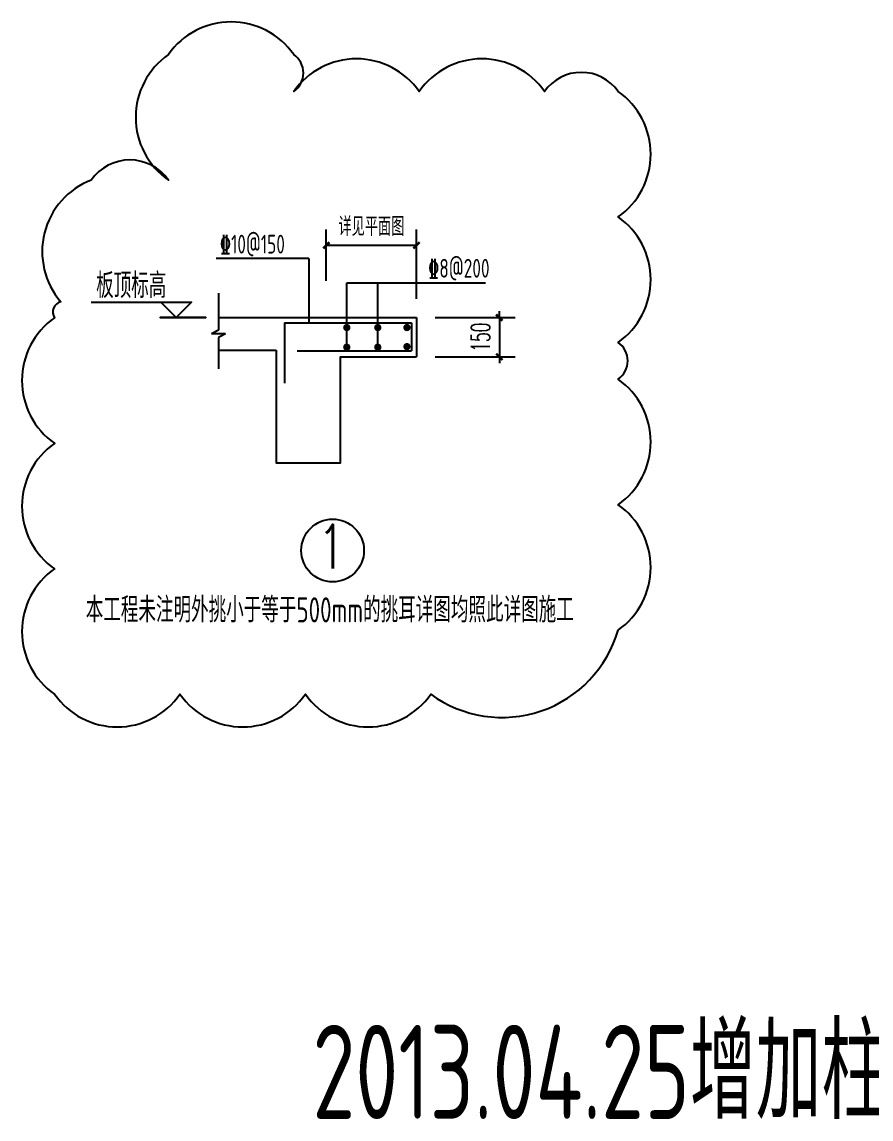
# Model space of a CAD drawing. Extents: x 0 to 125661, y -104936 to 8656.
# Drawn here: x 71739 to 85280, y -62543 to -45050 of the extents above; entities that cross this region are included whole.
import ezdxf
from ezdxf.enums import TextEntityAlignment as Align

# ---------------------------------------------------------------- set-up
doc = ezdxf.new("R2010")
doc.units = 0
doc.header["$LTSCALE"] = 800
doc.header["$MEASUREMENT"] = 0
doc.layers.get('0').update_dxf_attribs({"linetype": 'CONTINUOUS'})
doc.layers.get('Defpoints').update_dxf_attribs({"color": 1, "linetype": 'CONTINUOUS'})
for name, color, linetype in [('3-ban', 84, 'CONTINUOUS'), ('AXIS', 3, 'CONTINUOUS'), ('PUB_HATCH', 8, 'CONTINUOUS')]:
    doc.layers.add(name, color=color, linetype=linetype)
doc.styles.add('DIM_FONT', font='SIMPLEX.shx', dxfattribs={"width": 0.6})
doc.styles.add('STYLE3', font='tj-romans1.shx', dxfattribs={"width": 0.7, "bigfont": 'tj-hztxt1.shx'})
doc.styles.add('TSSD_Rein', font='tssdeng.shx', dxfattribs={"width": 0.7, "bigfont": 'hztxt.shx'})
doc.dimstyles.new('DIMN', dxfattribs={"dimtxt": 300, "dimasz": 100, "dimexe": 250, "dimexo": 300, "dimgap": 150, "dimtad": 1, "dimdec": 0, "dimzin": 0, "dimdsep": 46, "dimtxsty": 'DIM_FONT', "dimblk": 'ARCHTICK', "dimcen": 0.09, "dimclrt": 7, "dimazin": 2, "dimtfac": 1, "dimtdec": 0, "dimtix": 1, "dimtmove": 2, "dimatfit": 3, "dimfxl": 0, "dimtolj": 1, "dimtzin": 0, "dimarcsym": 0})
doc.dimstyles.new('DIMN100', dxfattribs={"dimtxt": 300, "dimasz": 100, "dimexe": 250, "dimexo": 300, "dimgap": 150, "dimtad": 1, "dimdec": 0, "dimzin": 0, "dimdsep": 46, "dimtxsty": 'DIM_FONT', "dimblk": 'ARCHTICK', "dimcen": 0.09, "dimclrt": 7, "dimazin": 2, "dimtfac": 1, "dimtdec": 0, "dimtix": 1, "dimtmove": 2, "dimatfit": 3, "dimldrblk": 'ARCHTICK', "dimfxl": 0, "dimtolj": 1, "dimtzin": 0, "dimarcsym": 0})

# ---------------------------------------------------------------- blocks, each defined once
blk = doc.blocks.new('_ArchTick')
at = {"color": 0, "linetype": 'ByBlock', "const_width": 0.4}
blk.add_lwpolyline([(-0.5, -0.5), (0.5, 0.5)], dxfattribs=at)
blk = doc.blocks.new('*D526')
at = {"layer": 'AXIS', "color": 0, "lineweight": -2}
for p, q in [((76593, -49179), (76593, -48362)), ((78031, -49464), (78031, -48362)), ((76593, -48612), (78031, -48612))]:
    blk.add_line(p, q, dxfattribs=at)
at = {"layer": 'Defpoints', "color": 0}
for p in [(78031, -48612), (76593, -49479), (78031, -49764)]:
    blk.add_point(p, dxfattribs=at)
at = {"layer": 'AXIS', "color": 0, "lineweight": -2, "xscale": 100, "yscale": 100, "zscale": 100, "rotation": 180}
blk.add_blockref('_ArchTick', (76593, -48612), dxfattribs=at)
at = {"layer": 'AXIS', "color": 0, "lineweight": -2, "xscale": 100, "yscale": 100, "zscale": 100}
blk.add_blockref('_ArchTick', (78031, -48612), dxfattribs=at)
at = {"layer": 'AXIS', "color": 7, "insert": (77312, -48312), "char_height": 300, "attachment_point": 5, "style": 'TSSD_Rein'}
blk.add_mtext('\\A1;详见平面图', dxfattribs=at)
blk = doc.blocks.new('*D527')
at = {"layer": '3-ban', "color": 0, "lineweight": -2}
for p, q in [((79352, -49764), (79352, -49664)), ((78331, -49764), (79602, -49764)), ((79352, -49764), (79352, -50390)), ((78331, -50390), (79602, -50390)), ((79352, -50390), (79352, -50490))]:
    blk.add_line(p, q, dxfattribs=at)
at = {"layer": 'Defpoints', "color": 0}
for p in [(78031, -49764), (78031, -50390), (79352, -50390)]:
    blk.add_point(p, dxfattribs=at)
at = {"layer": '3-ban', "color": 0, "lineweight": -2, "xscale": 100, "yscale": 100, "zscale": 100}
for p, rotation in [((79352, -49764), 270), ((79352, -50390), 90)]:
    blk.add_blockref('_ArchTick', p, dxfattribs=dict(at, rotation=rotation))
at = {"layer": '3-ban', "color": 7, "insert": (79052, -50077), "char_height": 300, "attachment_point": 5, "rotation": 90, "style": 'DIM_FONT'}
blk.add_mtext('\\A1;150', dxfattribs=at)

msp = doc.modelspace()

# ---------------------------------------------------------------- linework, layer by layer
at = {"layer": '3-ban'}
for p, q in [((76311.5, -48823.4), (74835.7, -48823.4)), ((76311.5, -48823.4), (76311.5, -49845.9)), ((76919.5, -50294.3), (76919.5, -49208)), ((76919.5, -49208), (79132.6, -49208)), ((77413.6, -50294.3), (77413.6, -49208)), ((74873, -49374.7), (74873, -49965.3)), ((74873, -49763.9), (78030.8, -49763.9)), ((78030.8, -49763.9), (78030.8, -50390.1)), ((74873, -49965.3), (74762.3, -50022.6)), ((74983.7, -50022.6), (74762.3, -50022.6)), ((74983.7, -50022.6), (74873, -50079.9)), ((74873, -50079.9), (74873, -50582.1)), ((74873, -50284.1), (75792.7, -50284.1))]:
    msp.add_line(p, q, dxfattribs=at)
at = {"layer": '3-ban', "color": 1}
for p, q in [((75925.9, -49845.9), (77949.7, -49845.9)), ((75925.9, -49845.9), (75925.9, -50807.7)), ((77949.7, -49845.9), (77949.7, -50294.3)), ((76126, -50294.3), (77949.7, -50294.3))]:
    msp.add_line(p, q, dxfattribs=at)
msp.add_lwpolyline([(81245.8, -54747.1, 0.5205671), (81245.8, -52747.1, 0.5205671), (81245.8, -50747.1, 0.5205671), (81245.8, -50159.1, 0.5205671), (81245.8, -48159.1, 0.5205671), (81245.8, -46159.1, 0.5205671), (80073.7, -46159.1, 0.5205671), (78073.7, -46159.1, 0.5205671), (76073.7, -46159.1, 0.5205671), (76073.7, -45571, 0.5205671), (74073.7, -45571, 0.5205671), (74073.7, -47571, 0.5205671), (72845.6, -47571, 0.5205671), (72360.5, -49511.3, 0.5205671), (72259.5, -49768.6, 0.5205671), (72259.5, -51768.6, 0.5205671), (72259.5, -51769.7, 0.5205671), (72259.5, -53769.7, 0.5205671), (72259.5, -55769.7, 0.5205671), (74259.5, -55769.7, 0.5205671), (76259.5, -55769.7, 0.5205671), (78259.5, -55769.7, 0.5205671)], format="xyb", close=True, dxfattribs=at)
at = {"layer": '3-ban'}
for points in [[(72844.6, -49519.2), (74443.2, -49519.2), (74198.6, -49763.9), (74673.2, -49763.9), (73942.9, -49763.9), (74198.6, -49763.9), (73954, -49519.2)], [(75792.7, -50284.1), (75792.7, -52081.4), (76816.6, -52081.4), (76816.6, -50390.1), (78030.8, -50390.1)]]:
    msp.add_lwpolyline(points, dxfattribs=at)
at = {"layer": '3-ban', "color": 1, "const_width": 57.9}
for points in [[(76890.4, -49923.2, 1), (76948.3, -49923.2, 1)], [(77384.6, -49923.2, 1), (77442.5, -49923.2, 1)], [(77849.8, -49923.2, 1), (77907.7, -49923.2, 1)], [(76890.4, -50236.4, 1), (76948.3, -50236.4, 1)], [(77384.6, -50236.4, 1), (77442.5, -50236.4, 1)], [(77849.8, -50227, 1), (77907.7, -50227, 1)]]:
    msp.add_lwpolyline(points, format="xyb", close=True, dxfattribs=at)
at = {"layer": '3-ban', "color": 1}
msp.add_circle((76693.7, -53477.9), 500, dxfattribs=at)

# ---------------------------------------------------------------- texts
at = {"layer": '3-ban', "style": 'TSSD_Rein', "width": 0.7}
for s, height, p in [('%%13210@150', 300, (74893.3, -48743.3)), ('%%1328@200', 300, (78215.2, -49128)), ('板顶标高', 400, (72922.2, -49453.1)), ('本工程未注明外挑小于等于500mm的挑耳详图均照此详图施工', 400, (72756.2, -54624.4))]:
    msp.add_text(s, height=height, dxfattribs=at).set_placement(p)
at = {"layer": '3-ban', "color": 2, "style": 'STYLE3', "width": 0.7}
msp.add_text('1', height=700, dxfattribs=at).set_placement((76674.9, -53415.7), align=Align.MIDDLE_CENTER)
at = {"layer": 'PUB_HATCH', "color": 1, "style": 'TSSD_Rein', "width": 0.7}
msp.add_text('2013.04.25增加柱帽节点', height=1500, dxfattribs=at).set_placement((82530.4, -61711.9), align=Align.MIDDLE)

# ---------------------------------------------------------------- dimensions: what is measured, and where the dimension line sits
at = {"layer": '3-ban'}
dim = msp.add_linear_dim(base=(79351.9, -50390.1), p1=(78030.8, -49763.9), p2=(78030.8, -50390.1), angle=90, text='150', dimstyle='DIMN100', dxfattribs=at)
dim.commit()
dim.dimension.update_dxf_attribs({"geometry": '*D527', "text_midpoint": (79051.9, -50077)})
at = {"layer": 'AXIS'}
dim = msp.add_linear_dim(base=(78030.8, -48611.8), p1=(76592.7, -49478.9), p2=(78030.8, -49763.9), text='详见平面图', dimstyle='DIMN', override={"dimtxsty": 'TSSD_Rein'}, dxfattribs=at)
dim.commit()
dim.dimension.update_dxf_attribs({"geometry": '*D526', "text_midpoint": (77311.8, -48311.8)})

doc.saveas('drawing.dxf')
